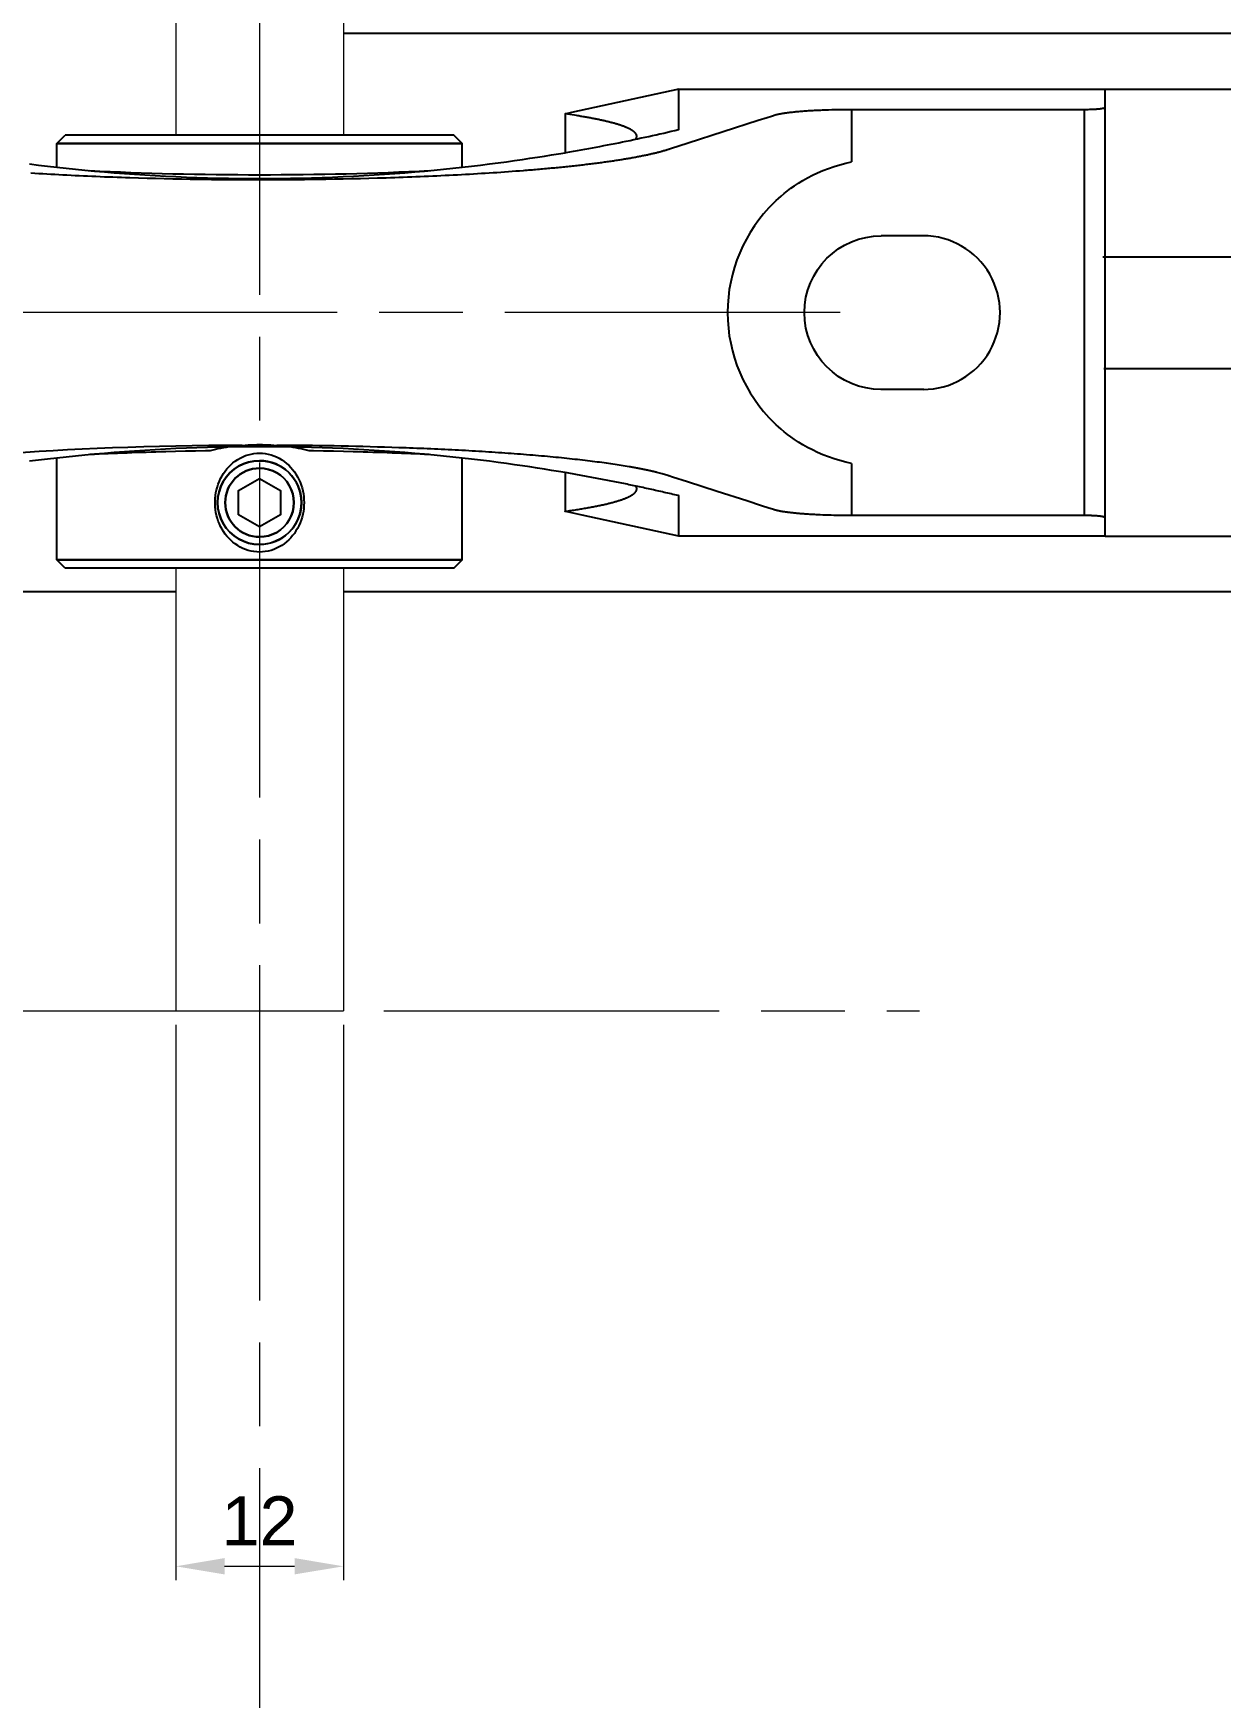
# Model space of a CAD drawing. Header units: millimetres. Extents: x 1269 to 5832, y 527 to 3540.
# Drawn here: x 4876.6 to 4961.6, y 921.6 to 1040.8 of the extents above; entities that cross this region are included whole.
import ezdxf

# ---------------------------------------------------------------- set-up
doc = ezdxf.new("R2010")
doc.units = ezdxf.units.MM
doc.linetypes.add('ACAD_ISO08W100', pattern=[36, 24, -3, 6, -3])
doc.linetypes.add('phl_thick', pattern=[0])
doc.layers.add('AM_5', color=7, linetype='Continuous', lineweight=50)
for name, color, linetype in [('HIDDEN', 7, 'Continuous'), ('Osie', 7, 'ACAD_ISO08W100'), ('projection', 7, 'Continuous'), ('THICK', 7, 'Continuous')]:
    doc.layers.add(name, color=color, linetype=linetype)
doc.styles.get("Standard").update_dxf_attribs({"font": 'arial.ttf'})
doc.dimstyles.new('AM_ISO$0', dxfattribs={"dimtxt": 3.5, "dimasz": 3.5, "dimexe": 1, "dimexo": 1, "dimgap": 1.5, "dimtad": 1, "dimdsep": 46, "dimtxsty": 'Standard', "dimcen": 0, "dimclrd": 256, "dimclre": 256, "dimclrt": 7, "dimadec": 0, "dimazin": 2, "dimtp": 0.1, "dimtm": 0.1, "dimtfac": 0.71, "dimtdec": 3, "dimtmove": 0, "dimatfit": 3, "dimfxl": 1, "dimlwd": -1, "dimlwe": -1, "dimarcsym": 1})

# ---------------------------------------------------------------- blocks, each defined once
blk = doc.blocks.new('*D78')
at = {"layer": 'AM_5', "linetype": 'ByBlock', "lineweight": 9, "transparency": 16777216}
for p, q in [((4886.82, 969.79), (4886.82, 930.03)), ((4898.82, 969.79), (4898.82, 930.03)), ((4890.32, 931.03), (4895.32, 931.03))]:
    blk.add_line(p, q, dxfattribs=at)
at = {"layer": 'AM_5', "transparency": 16777216}
for points in [[(4890.32, 931.62), (4890.32, 930.45), (4886.82, 931.03)], [(4895.32, 931.62), (4895.32, 930.45), (4898.82, 931.03)]]:
    blk.add_solid(points, dxfattribs=at)
at = {"layer": 'Defpoints', "color": 0, "transparency": 16777216}
for p in [(4886.82, 970.79), (4898.82, 970.79), (4898.82, 931.03)]:
    blk.add_point(p, dxfattribs=at)
at = {"layer": 'AM_5', "color": 7, "lineweight": 9, "transparency": 16777216, "insert": (4892.82, 934.29), "char_height": 3.5, "attachment_point": 5}
blk.add_mtext('12', dxfattribs=at)

msp = doc.modelspace()

# ---------------------------------------------------------------- linework, layer by layer
at = {"lineweight": 9}
for p, q in [((4886.819, 1193.782), (4886.819, 1033.489)), ((4898.819, 1193.782), (4898.819, 1033.489)), ((4886.819, 1002.489), (4886.819, 970.789)), ((4898.819, 1002.489), (4898.819, 970.789)), ((4886.819, 970.789), (4898.819, 970.789))]:
    msp.add_line(p, q, dxfattribs=at)
for p, q in [((4953.086, 1036.789), (5047.626, 1036.789)), ((4886.819, 1000.79), (4792.321, 1000.789)), ((5048.62, 1000.789), (4898.819, 1000.789))]:
    msp.add_line(p, q)
at = {"linetype": 'ACAD_ISO08W100', "lineweight": 9}
for p, q in [((4934.374, 1020.789), (4817.569, 1020.789)), ((4829.715, 970.789), (4940.043, 970.789))]:
    msp.add_line(p, q, dxfattribs=at)
at = {"layer": 'HIDDEN'}
for points in [[(4876.359, 1031.435), (4876.995, 1031.356), (4877.648, 1031.277), (4878.317, 1031.2), (4878.971, 1031.129), (4879.638, 1031.059), (4880.318, 1030.992), (4881.008, 1030.927), (4881.71, 1030.865), (4882.421, 1030.806), (4883.141, 1030.75), (4883.868, 1030.698), (4884.603, 1030.649), (4885.343, 1030.604), (4886.088, 1030.564), (4886.837, 1030.527), (4887.588, 1030.494), (4888.34, 1030.466), (4889.093, 1030.443), (4889.845, 1030.423), (4890.594, 1030.408), (4891.34, 1030.398), (4892.082, 1030.391), (4892.817, 1030.389), (4893.553, 1030.391), (4894.295, 1030.398), (4895.041, 1030.408), (4895.79, 1030.423), (4896.542, 1030.443), (4897.294, 1030.466), (4898.047, 1030.494), (4898.798, 1030.527), (4899.547, 1030.564), (4900.292, 1030.604), (4901.032, 1030.649), (4901.766, 1030.698), (4902.494, 1030.75), (4903.214, 1030.806), (4903.925, 1030.865), (4904.626, 1030.927), (4905.317, 1030.992), (4905.996, 1031.059), (4906.664, 1031.129), (4907.317, 1031.2), (4907.987, 1031.277), (4908.64, 1031.356), (4909.275, 1031.435), (4909.893, 1031.516), (4910.493, 1031.596), (4911.072, 1031.677), (4911.632, 1031.758), (4912.173, 1031.838), (4912.702, 1031.919), (4913.219, 1032), (4913.723, 1032.081), (4914.213, 1032.162), (4914.687, 1032.242)], [(4940.317, 1026.289), (4937.317, 1026.289), (4937.317, 1026.289)], [(4914.687, 1009.336), (4914.213, 1009.416), (4913.723, 1009.497), (4913.219, 1009.578), (4912.702, 1009.659), (4912.173, 1009.74), (4911.632, 1009.82), (4911.072, 1009.901), (4910.493, 1009.982), (4909.893, 1010.063), (4909.275, 1010.143), (4908.64, 1010.223), (4907.987, 1010.301), (4907.317, 1010.378), (4906.664, 1010.45), (4905.996, 1010.519), (4905.317, 1010.587), (4904.626, 1010.652), (4903.925, 1010.714), (4903.214, 1010.773), (4902.494, 1010.829), (4901.766, 1010.881), (4901.032, 1010.929), (4900.292, 1010.974), (4899.547, 1011.015), (4898.798, 1011.052), (4898.047, 1011.084), (4897.294, 1011.112), (4896.542, 1011.136), (4895.79, 1011.155), (4895.041, 1011.17), (4894.295, 1011.181), (4893.553, 1011.187), (4892.817, 1011.189), (4892.082, 1011.187), (4891.34, 1011.181), (4890.594, 1011.17), (4889.845, 1011.155), (4889.093, 1011.136), (4888.34, 1011.112), (4887.588, 1011.084), (4886.837, 1011.052), (4886.088, 1011.015), (4885.343, 1010.974), (4884.603, 1010.929), (4883.868, 1010.881), (4883.141, 1010.829), (4882.421, 1010.773), (4881.71, 1010.714), (4881.008, 1010.652), (4880.318, 1010.587), (4879.638, 1010.519), (4878.971, 1010.45), (4878.317, 1010.378), (4877.648, 1010.301), (4876.995, 1010.223), (4876.359, 1010.143)], [(4892.817, 1008.921), (4892.817, 1008.921)], [(4953.317, 1006.115), (4953.317, 1005.441), (4953.317, 1005.105), (4953.317, 1004.936), (4953.317, 1004.852), (4953.317, 1004.81), (4953.317, 1004.8), (4953.317, 1004.794), (4953.317, 1004.792), (4953.317, 1004.79), (4953.317, 1004.79), (4953.317, 1004.789), (4953.317, 1004.789), (4953.317, 1004.789), (4953.317, 1004.789), (4953.317, 1004.789), (4953.317, 1004.789), (4953.315, 1004.789), (4952.831, 1004.789), (4937.337, 1004.789), (4929.591, 1004.789), (4925.717, 1004.789), (4923.781, 1004.789), (4923.296, 1004.789), (4923.054, 1004.789), (4922.933, 1004.789), (4922.873, 1004.789), (4922.842, 1004.789), (4922.827, 1004.789), (4922.82, 1004.789), (4922.818, 1004.789), (4922.817, 1004.789), (4922.817, 1004.789), (4922.817, 1004.789), (4922.817, 1004.79), (4922.817, 1004.881), (4922.817, 1006.35), (4922.817, 1007.084), (4922.817, 1007.452), (4922.817, 1007.635), (4922.817, 1007.658), (4922.817, 1007.67), (4922.817, 1007.675), (4922.817, 1007.678), (4922.817, 1007.68), (4922.817, 1007.68), (4922.817, 1007.68), (4922.817, 1007.68), (4922.817, 1007.68), (4922.817, 1007.68), (4922.817, 1007.68), (4922.817, 1007.68), (4922.785, 1007.688), (4922.66, 1007.718), (4922.534, 1007.747), (4922.409, 1007.777), (4922.283, 1007.806), (4922.158, 1007.835), (4922.032, 1007.864), (4921.906, 1007.893), (4921.781, 1007.922), (4921.655, 1007.95), (4921.529, 1007.979), (4921.403, 1008.007), (4921.277, 1008.036), (4921.152, 1008.064), (4921.026, 1008.092), (4920.9, 1008.12), (4920.774, 1008.148), (4920.648, 1008.175), (4920.522, 1008.203), (4920.396, 1008.23), (4920.27, 1008.258), (4920.144, 1008.285), (4920.017, 1008.312), (4919.891, 1008.339), (4919.765, 1008.366), (4919.639, 1008.392), (4919.513, 1008.419), (4919.386, 1008.445), (4919.26, 1008.471), (4919.134, 1008.498), (4919.008, 1008.524), (4918.881, 1008.55), (4918.755, 1008.575), (4918.628, 1008.601), (4918.502, 1008.627), (4918.376, 1008.652), (4918.249, 1008.677), (4918.123, 1008.703), (4917.996, 1008.728), (4917.869, 1008.752), (4917.743, 1008.777), (4917.616, 1008.802), (4917.49, 1008.827), (4917.363, 1008.851), (4917.236, 1008.875), (4917.11, 1008.899), (4916.983, 1008.923), (4916.856, 1008.947), (4916.729, 1008.971), (4916.603, 1008.995), (4916.476, 1009.018), (4916.349, 1009.042), (4916.222, 1009.065), (4916.095, 1009.088), (4915.968, 1009.111), (4915.841, 1009.134), (4915.714, 1009.157), (4915.587, 1009.18), (4915.46, 1009.202), (4915.333, 1009.224), (4915.206, 1009.247), (4915.079, 1009.269), (4914.952, 1009.291), (4914.825, 1009.313), (4914.698, 1009.335), (4914.69, 1009.336), (4914.688, 1009.336), (4914.688, 1009.336), (4914.687, 1009.336), (4914.687, 1009.336), (4914.687, 1009.336), (4914.687, 1009.336), (4914.687, 1009.335), (4914.687, 1009.334), (4914.687, 1009.331), (4914.687, 1009.326), (4914.687, 1009.315), (4914.687, 1009.293), (4914.687, 1009.205), (4914.687, 1009.028), (4914.687, 1008.676), (4914.687, 1007.972), (4914.687, 1006.563)], [(4891.317, 1008.055), (4891.317, 1008.055)], [(4894.317, 1008.055), (4894.317, 1008.055)], [(4891.317, 1006.323), (4891.317, 1006.323)], [(4894.317, 1006.323), (4894.317, 1006.323)]]:
    msp.add_lwpolyline(points, dxfattribs=at)
for points in [[(4892.817, 1032.889), (4898.817, 1032.889), (4892.817, 1032.889), (4878.317, 1032.889), (4892.817, 1032.889), (4907.317, 1032.889), (4892.817, 1032.889), (4886.817, 1032.889)], [(4898.817, 1003.089), (4892.817, 1003.089), (4878.317, 1003.089), (4892.817, 1003.089), (4907.317, 1003.089), (4892.817, 1003.089)], [(4886.817, 1003.089), (4892.817, 1003.089)]]:
    msp.add_lwpolyline(points, close=True, dxfattribs=at)
msp.add_lwpolyline([(4940.363, 1015.289), (4937.317, 1015.289), (4937.317, 1015.289, -0.9999998), (4937.317, 1026.289)], format="xyb", dxfattribs=at)
msp.add_lwpolyline([(4892.817, 1009.648, -1.0000002), (4892.817, 1004.73, 1.0000002)], format="xyb", close=True, dxfattribs=at)
at = {"layer": 'Osie', "linetype": 'ACAD_ISO08W100', "lineweight": 9}
msp.add_line((4892.817, 1370.065), (4892.817, 821.04), dxfattribs=at)
at = {"layer": 'projection', "color": 7, "linetype": 'phl_thick'}
for p, q in [((4898.819, 1040.789), (5047.626, 1040.789)), ((4953.172, 1024.789), (5048.674, 1024.789)), ((4953.237, 1016.789), (5048.62, 1016.789)), ((4953.343, 1004.789), (5048.62, 1004.789))]:
    msp.add_line(p, q, dxfattribs=at)
at = {"layer": 'THICK'}
for points in [[(4922.817, 1036.789), (4918.43, 1035.832), (4916.236, 1035.353), (4915.139, 1035.114), (4914.865, 1035.054), (4914.728, 1035.024), (4914.694, 1035.017), (4914.689, 1035.016), (4914.687, 1035.015), (4914.687, 1035.015), (4914.687, 1035.012), (4914.687, 1035.006), (4914.687, 1034.982), (4914.687, 1034.795), (4914.687, 1033.299), (4914.687, 1032.55), (4914.687, 1032.363), (4914.687, 1032.27), (4914.687, 1032.246), (4914.687, 1032.243), (4914.687, 1032.243), (4914.687, 1032.242), (4914.687, 1032.242), (4914.687, 1032.242), (4914.687, 1032.242), (4914.689, 1032.242), (4914.691, 1032.243), (4914.758, 1032.254), (4915.028, 1032.301), (4915.298, 1032.348), (4915.568, 1032.395), (4915.838, 1032.444), (4916.107, 1032.492), (4916.377, 1032.542), (4916.646, 1032.592), (4916.916, 1032.642), (4917.185, 1032.693), (4917.454, 1032.745), (4917.723, 1032.797), (4917.992, 1032.85), (4918.261, 1032.903), (4918.53, 1032.957), (4918.798, 1033.012), (4919.067, 1033.067), (4919.335, 1033.123), (4919.603, 1033.179), (4919.871, 1033.235), (4920.139, 1033.293), (4920.407, 1033.351), (4920.675, 1033.409), (4920.943, 1033.468), (4921.21, 1033.528), (4921.478, 1033.588), (4921.745, 1033.649), (4922.012, 1033.71), (4922.279, 1033.772), (4922.546, 1033.834), (4922.812, 1033.897), (4922.817, 1033.898), (4922.817, 1033.898), (4922.817, 1033.898), (4922.817, 1033.898), (4922.817, 1033.898), (4922.817, 1033.899), (4922.817, 1033.9), (4922.817, 1033.901), (4922.817, 1033.904), (4922.817, 1033.928), (4922.817, 1033.977), (4922.817, 1034.172), (4922.817, 1035.732), (4922.817, 1036.513), (4922.817, 1036.708), (4922.817, 1036.756), (4922.817, 1036.781), (4922.817, 1036.787), (4922.817, 1036.788), (4922.817, 1036.789), (4922.817, 1036.789), (4922.817, 1036.789), (4922.818, 1036.789), (4922.819, 1036.789), (4922.821, 1036.789), (4922.825, 1036.789), (4922.857, 1036.789), (4922.985, 1036.789), (4924.014, 1036.789), (4928.129, 1036.789), (4944.589, 1036.789), (4952.819, 1036.789), (4953.076, 1036.789), (4953.204, 1036.789), (4953.269, 1036.789), (4953.301, 1036.789), (4953.317, 1036.789), (4953.317, 1036.789), (4953.317, 1036.789), (4953.317, 1036.789), (4953.317, 1036.789), (4953.317, 1036.789), (4953.317, 1036.789), (4953.317, 1036.766), (4953.317, 1036.721), (4953.317, 1036.632), (4953.317, 1036.453), (4953.317, 1035.738), (4953.317, 1035.559), (4953.317, 1035.47), (4953.317, 1035.464), (4953.317, 1035.464), (4953.317, 1035.456), (4953.317, 1035.441), (4953.317, 1035.41), (4953.317, 1035.348), (4953.317, 1035.1), (4953.317, 1034.605), (4953.317, 1033.615), (4953.317, 1025.696), (4953.317, 1009.857), (4953.317, 1007.878), (4953.317, 1006.888), (4953.317, 1006.393), (4953.317, 1006.145), (4953.317, 1006.13), (4953.317, 1006.122), (4953.317, 1006.118), (4953.317, 1006.116), (4953.317, 1006.115), (4953.317, 1006.115), (4953.317, 1006.115), (4953.317, 1006.115), (4953.317, 1006.115), (4953.317, 1006.116), (4953.317, 1006.118), (4953.316, 1006.12), (4953.315, 1006.122), (4953.314, 1006.125), (4953.312, 1006.127), (4953.31, 1006.129), (4953.308, 1006.132), (4953.305, 1006.134), (4953.302, 1006.136), (4953.298, 1006.139), (4953.294, 1006.141), (4953.29, 1006.143), (4953.285, 1006.146), (4953.28, 1006.148), (4953.274, 1006.15), (4953.268, 1006.153), (4953.262, 1006.155), (4953.255, 1006.157), (4953.247, 1006.16), (4953.24, 1006.162), (4953.232, 1006.164), (4953.223, 1006.167), (4953.214, 1006.169), (4953.205, 1006.171), (4953.195, 1006.174), (4953.185, 1006.176), (4953.174, 1006.178), (4953.163, 1006.181), (4953.151, 1006.183), (4953.14, 1006.185), (4953.127, 1006.187), (4953.114, 1006.19), (4953.101, 1006.192), (4953.088, 1006.194), (4953.074, 1006.196), (4953.059, 1006.198), (4953.045, 1006.201), (4953.03, 1006.203), (4953.014, 1006.205), (4952.998, 1006.207), (4952.982, 1006.209), (4952.965, 1006.211), (4952.948, 1006.213), (4952.931, 1006.215), (4952.913, 1006.217), (4952.895, 1006.218), (4952.877, 1006.22), (4952.858, 1006.222), (4952.839, 1006.224), (4952.82, 1006.226), (4952.8, 1006.227), (4952.78, 1006.229), (4952.76, 1006.231), (4952.74, 1006.232), (4952.719, 1006.234), (4952.698, 1006.235), (4952.677, 1006.237), (4952.656, 1006.238), (4952.634, 1006.24), (4952.613, 1006.241), (4952.569, 1006.243), (4952.524, 1006.246), (4952.479, 1006.248), (4952.434, 1006.25), (4952.388, 1006.252), (4952.341, 1006.254), (4952.295, 1006.255), (4952.249, 1006.257), (4952.156, 1006.259), (4952.109, 1006.26), (4952.063, 1006.261), (4952.018, 1006.261), (4951.972, 1006.261), (4951.927, 1006.262), (4951.883, 1006.262), (4951.872, 1006.262), (4951.869, 1006.262), (4951.868, 1006.262), (4951.867, 1006.262), (4951.867, 1006.262), (4951.867, 1006.262), (4951.867, 1006.263), (4951.867, 1006.265), (4951.867, 1006.269), (4951.867, 1006.284), (4951.867, 1006.407), (4951.867, 1006.897), (4951.867, 1007.877), (4951.867, 1011.797), (4951.867, 1019.637), (4951.867, 1035.317)], [(4953.317, 1035.464), (4953.317, 1035.461), (4953.316, 1035.458), (4953.315, 1035.455), (4953.313, 1035.452), (4953.31, 1035.449), (4953.306, 1035.446), (4953.302, 1035.443), (4953.298, 1035.44), (4953.293, 1035.437), (4953.287, 1035.434), (4953.28, 1035.431), (4953.273, 1035.428), (4953.265, 1035.425), (4953.257, 1035.422), (4953.248, 1035.419), (4953.238, 1035.416), (4953.228, 1035.413), (4953.217, 1035.41), (4953.206, 1035.407), (4953.194, 1035.404), (4953.181, 1035.402), (4953.168, 1035.399), (4953.14, 1035.393), (4953.11, 1035.388), (4953.078, 1035.383), (4953.043, 1035.378), (4953.007, 1035.373), (4952.969, 1035.368), (4952.93, 1035.364), (4952.889, 1035.359), (4952.846, 1035.355), (4952.802, 1035.351), (4952.755, 1035.347), (4952.707, 1035.344), (4952.657, 1035.34), (4952.605, 1035.337), (4952.552, 1035.334), (4952.498, 1035.331), (4952.443, 1035.329), (4952.386, 1035.326), (4952.329, 1035.324), (4952.271, 1035.322), (4952.212, 1035.321), (4952.094, 1035.318), (4951.975, 1035.317), (4951.916, 1035.317), (4951.886, 1035.317), (4951.872, 1035.317), (4951.868, 1035.317), (4951.867, 1035.317), (4951.867, 1035.317), (4951.865, 1035.317), (4951.862, 1035.317), (4951.852, 1035.317), (4951.83, 1035.317), (4951.743, 1035.317), (4950.358, 1035.317), (4944.816, 1035.317), (4939.274, 1035.317), (4936.503, 1035.317), (4935.81, 1035.317), (4935.464, 1035.317), (4935.291, 1035.317), (4935.204, 1035.317), (4935.193, 1035.317), (4935.188, 1035.317), (4935.186, 1035.317), (4935.179, 1035.317), (4935.165, 1035.317), (4935.052, 1035.316), (4934.938, 1035.316), (4934.824, 1035.315), (4934.709, 1035.315), (4934.478, 1035.312), (4934.246, 1035.309), (4934.013, 1035.304), (4933.78, 1035.299), (4933.547, 1035.293), (4933.316, 1035.285), (4933.201, 1035.281), (4933.087, 1035.277), (4932.973, 1035.272), (4932.86, 1035.267), (4932.747, 1035.262), (4932.636, 1035.256), (4932.525, 1035.251), (4932.416, 1035.245), (4932.307, 1035.239), (4932.2, 1035.232), (4932.094, 1035.226), (4931.989, 1035.219), (4931.886, 1035.212), (4931.785, 1035.205), (4931.684, 1035.197), (4931.586, 1035.189), (4931.489, 1035.181), (4931.394, 1035.173), (4931.301, 1035.165), (4931.21, 1035.156), (4931.12, 1035.147), (4931.033, 1035.139), (4930.948, 1035.129), (4930.864, 1035.12), (4930.783, 1035.111), (4930.704, 1035.101), (4930.628, 1035.092), (4930.59, 1035.087), (4930.553, 1035.082), (4930.517, 1035.077), (4930.481, 1035.072), (4930.446, 1035.067), (4930.411, 1035.062), (4930.377, 1035.057), (4930.343, 1035.051), (4930.311, 1035.046), (4930.278, 1035.041), (4930.246, 1035.036), (4930.215, 1035.031), (4930.185, 1035.026), (4930.155, 1035.02), (4930.126, 1035.015), (4930.097, 1035.01), (4930.069, 1035.004), (4930.041, 1034.999), (4930.014, 1034.994), (4929.988, 1034.988), (4929.962, 1034.983), (4929.937, 1034.978), (4929.912, 1034.972), (4929.888, 1034.967), (4929.865, 1034.962), (4929.842, 1034.956), (4929.82, 1034.951), (4929.798, 1034.945), (4929.777, 1034.94), (4929.757, 1034.934), (4929.737, 1034.929), (4929.718, 1034.924), (4929.699, 1034.918), (4929.681, 1034.913), (4929.664, 1034.907), (4929.66, 1034.906), (4929.657, 1034.905), (4929.656, 1034.905), (4929.656, 1034.904), (4929.653, 1034.904), (4929.614, 1034.891), (4929.457, 1034.84), (4929.143, 1034.739), (4928.515, 1034.537), (4923.492, 1032.919), (4922.236, 1032.514), (4922.157, 1032.489), (4922.118, 1032.477), (4922.098, 1032.47), (4922.076, 1032.463), (4922.031, 1032.449), (4921.984, 1032.434), (4921.937, 1032.42), (4921.889, 1032.405), (4921.841, 1032.391), (4921.792, 1032.377), (4921.741, 1032.362), (4921.691, 1032.348), (4921.639, 1032.333), (4921.586, 1032.319), (4921.533, 1032.304), (4921.479, 1032.29), (4921.424, 1032.276), (4921.369, 1032.261), (4921.313, 1032.247), (4921.255, 1032.233), (4921.197, 1032.218), (4921.139, 1032.204), (4921.079, 1032.189), (4921.019, 1032.175), (4920.958, 1032.161), (4920.896, 1032.147), (4920.833, 1032.132), (4920.77, 1032.118), (4920.706, 1032.104), (4920.641, 1032.089), (4920.575, 1032.075), (4920.508, 1032.061), (4920.441, 1032.047), (4920.373, 1032.033), (4920.304, 1032.018), (4920.234, 1032.004), (4920.164, 1031.99), (4920.092, 1031.976), (4920.02, 1031.962), (4919.947, 1031.948), (4919.873, 1031.934), (4919.799, 1031.92), (4919.724, 1031.906), (4919.648, 1031.892), (4919.571, 1031.878), (4919.493, 1031.864), (4919.414, 1031.85), (4919.335, 1031.836), (4919.255, 1031.822), (4919.174, 1031.808), (4919.093, 1031.795), (4919.01, 1031.781), (4918.927, 1031.767), (4918.843, 1031.753), (4918.758, 1031.74), (4918.673, 1031.726), (4918.587, 1031.712), (4918.499, 1031.699), (4918.412, 1031.685), (4918.323, 1031.672), (4918.233, 1031.658), (4918.143, 1031.645), (4918.052, 1031.631), (4917.961, 1031.618), (4917.868, 1031.605), (4917.775, 1031.591), (4917.681, 1031.578), (4917.586, 1031.565), (4917.49, 1031.552), (4917.394, 1031.539), (4917.297, 1031.526), (4917.199, 1031.513), (4917.101, 1031.5), (4917.001, 1031.487), (4916.901, 1031.474), (4916.8, 1031.461), (4916.699, 1031.448), (4916.597, 1031.435), (4916.494, 1031.422), (4916.39, 1031.41), (4916.285, 1031.397), (4916.18, 1031.384), (4916.074, 1031.372), (4915.968, 1031.359), (4915.86, 1031.347), (4915.752, 1031.335), (4915.644, 1031.322), (4915.534, 1031.31), (4915.424, 1031.298), (4915.313, 1031.285), (4915.201, 1031.273), (4915.089, 1031.261), (4914.976, 1031.249), (4914.863, 1031.237), (4914.748, 1031.225), (4914.633, 1031.213), (4914.518, 1031.202), (4914.401, 1031.19), (4914.284, 1031.178), (4914.167, 1031.167), (4914.048, 1031.155), (4913.93, 1031.144), (4913.81, 1031.132), (4913.69, 1031.121), (4913.569, 1031.109), (4913.447, 1031.098), (4913.325, 1031.087), (4913.203, 1031.076), (4913.079, 1031.065), (4912.955, 1031.054), (4912.831, 1031.043), (4912.705, 1031.032), (4912.58, 1031.021), (4912.453, 1031.01), (4912.326, 1031), (4912.199, 1030.989), (4912.071, 1030.979), (4911.942, 1030.968), (4911.813, 1030.958), (4911.683, 1030.947), (4911.422, 1030.927), (4911.158, 1030.907), (4910.893, 1030.887), (4910.625, 1030.867), (4910.356, 1030.848), (4910.084, 1030.829), (4909.81, 1030.81), (4909.535, 1030.792), (4909.257, 1030.774), (4908.978, 1030.756), (4908.697, 1030.739), (4908.415, 1030.722), (4908.131, 1030.705), (4907.845, 1030.688), (4907.558, 1030.672), (4907.269, 1030.656), (4906.979, 1030.641), (4906.687, 1030.626), (4906.394, 1030.611), (4906.1, 1030.596), (4905.804, 1030.582), (4905.508, 1030.568), (4905.21, 1030.555), (4904.911, 1030.541), (4904.612, 1030.528), (4904.311, 1030.516), (4904.009, 1030.504), (4903.707, 1030.492), (4903.404, 1030.48), (4903.1, 1030.469), (4902.795, 1030.458), (4902.49, 1030.448), (4902.184, 1030.438), (4901.878, 1030.428), (4901.264, 1030.41), (4900.649, 1030.392), (4900.033, 1030.377), (4899.416, 1030.362), (4898.8, 1030.349), (4898.183, 1030.337), (4897.567, 1030.327), (4896.953, 1030.318), (4896.339, 1030.31), (4896.033, 1030.306), (4895.728, 1030.303), (4895.423, 1030.3), (4895.119, 1030.298), (4894.815, 1030.296), (4894.512, 1030.294), (4894.21, 1030.292), (4893.908, 1030.291), (4893.608, 1030.29), (4893.308, 1030.29), (4893.009, 1030.289), (4892.711, 1030.289), (4892.412, 1030.289), (4892.112, 1030.29), (4891.812, 1030.291), (4891.511, 1030.292), (4891.209, 1030.293), (4890.906, 1030.295), (4890.602, 1030.297), (4890.298, 1030.3), (4889.993, 1030.302), (4889.688, 1030.305), (4889.382, 1030.309), (4889.076, 1030.312), (4888.462, 1030.321), (4887.847, 1030.33), (4887.231, 1030.341), (4886.614, 1030.354), (4885.998, 1030.367), (4885.381, 1030.382), (4884.765, 1030.398), (4884.151, 1030.416), (4883.537, 1030.435), (4883.232, 1030.445), (4882.926, 1030.455), (4882.621, 1030.466), (4882.317, 1030.477), (4882.014, 1030.489), (4881.711, 1030.5), (4881.409, 1030.512), (4881.109, 1030.525), (4880.809, 1030.538), (4880.509, 1030.551), (4880.211, 1030.564), (4879.915, 1030.578), (4879.619, 1030.592), (4879.324, 1030.607), (4879.031, 1030.621), (4878.739, 1030.636), (4878.448, 1030.652), (4878.159, 1030.668), (4877.871, 1030.684), (4877.585, 1030.7), (4877.3, 1030.717), (4877.017, 1030.734), (4876.736, 1030.751), (4876.456, 1030.769)], [(4919.747, 1033.209), (4919.757, 1033.224), (4919.766, 1033.239), (4919.775, 1033.254), (4919.783, 1033.269), (4919.79, 1033.284), (4919.796, 1033.299), (4919.802, 1033.314), (4919.806, 1033.329), (4919.81, 1033.344), (4919.813, 1033.359), (4919.815, 1033.374), (4919.817, 1033.389), (4919.817, 1033.403), (4919.817, 1033.418), (4919.816, 1033.433), (4919.814, 1033.448), (4919.812, 1033.463), (4919.808, 1033.477), (4919.804, 1033.492), (4919.799, 1033.507), (4919.794, 1033.522), (4919.787, 1033.537), (4919.78, 1033.551), (4919.772, 1033.566), (4919.763, 1033.581), (4919.753, 1033.596), (4919.743, 1033.611), (4919.732, 1033.626), (4919.72, 1033.64), (4919.707, 1033.655), (4919.693, 1033.67), (4919.678, 1033.685), (4919.663, 1033.7), (4919.647, 1033.715), (4919.63, 1033.729), (4919.612, 1033.744), (4919.594, 1033.759), (4919.575, 1033.774), (4919.554, 1033.789), (4919.534, 1033.804), (4919.512, 1033.819), (4919.489, 1033.833), (4919.466, 1033.848), (4919.442, 1033.863), (4919.417, 1033.878), (4919.391, 1033.893), (4919.364, 1033.907), (4919.337, 1033.922), (4919.309, 1033.937), (4919.28, 1033.952), (4919.25, 1033.966), (4919.219, 1033.981), (4919.188, 1033.996), (4919.156, 1034.011), (4919.123, 1034.025), (4919.089, 1034.04), (4919.054, 1034.055), (4919.019, 1034.069), (4918.982, 1034.084), (4918.945, 1034.098), (4918.907, 1034.113), (4918.869, 1034.128), (4918.829, 1034.142), (4918.789, 1034.157), (4918.748, 1034.171), (4918.706, 1034.186), (4918.664, 1034.2), (4918.62, 1034.215), (4918.576, 1034.229), (4918.531, 1034.243), (4918.486, 1034.258), (4918.439, 1034.272), (4918.392, 1034.286), (4918.344, 1034.301), (4918.295, 1034.315), (4918.245, 1034.329), (4918.195, 1034.343), (4918.144, 1034.358), (4918.092, 1034.372), (4918.039, 1034.386), (4917.986, 1034.4), (4917.932, 1034.414), (4917.877, 1034.428), (4917.821, 1034.442), (4917.765, 1034.456), (4917.708, 1034.47), (4917.65, 1034.484), (4917.591, 1034.498), (4917.532, 1034.511), (4917.472, 1034.525), (4917.411, 1034.539), (4917.349, 1034.553), (4917.287, 1034.566), (4917.224, 1034.58), (4917.161, 1034.593), (4917.096, 1034.607), (4917.031, 1034.62), (4916.965, 1034.634), (4916.899, 1034.647), (4916.832, 1034.661), (4916.764, 1034.674), (4916.695, 1034.687), (4916.626, 1034.7), (4916.556, 1034.714), (4916.486, 1034.727), (4916.414, 1034.74), (4916.343, 1034.753), (4916.27, 1034.766), (4916.197, 1034.779), (4916.123, 1034.792), (4916.048, 1034.805), (4915.973, 1034.817), (4915.897, 1034.83), (4915.821, 1034.843), (4915.744, 1034.856), (4915.666, 1034.868), (4915.588, 1034.881), (4915.509, 1034.893), (4915.349, 1034.918), (4915.187, 1034.943), (4915.023, 1034.967), (4914.856, 1034.991), (4914.687, 1035.015)], [(4935.188, 1035.317), (4935.188, 1031.581)], [(4878.317, 1031.2), (4878.317, 1032.889), (4878.917, 1033.489)], [(4907.317, 1032.889), (4906.717, 1033.489), (4892.817, 1033.489), (4878.917, 1033.489)], [(4907.317, 1031.2), (4907.317, 1032.889)], [(4929.656, 1028.682), (4929.797, 1028.817), (4929.964, 1028.97), (4930.156, 1029.139), (4930.37, 1029.318), (4930.604, 1029.503), (4930.854, 1029.69), (4931.117, 1029.875), (4931.402, 1030.063), (4931.71, 1030.253), (4932.04, 1030.441), (4932.39, 1030.624), (4932.757, 1030.8), (4933.14, 1030.965), (4933.537, 1031.119), (4933.943, 1031.259), (4934.356, 1031.383), (4934.772, 1031.491), (4935.188, 1031.581)], [(4935.188, 1009.997), (4934.772, 1010.088), (4934.356, 1010.195), (4933.943, 1010.32), (4933.537, 1010.459), (4933.14, 1010.613), (4932.757, 1010.779), (4932.39, 1010.955), (4932.04, 1011.138), (4931.71, 1011.326), (4931.402, 1011.515), (4931.117, 1011.703), (4930.854, 1011.888), (4930.604, 1012.076), (4930.37, 1012.261), (4930.156, 1012.44), (4929.964, 1012.608), (4929.797, 1012.762), (4929.656, 1012.896)], [(4890.611, 1011.17), (4890.419, 1011.139), (4890.227, 1011.106), (4890.035, 1011.07), (4889.844, 1011.031), (4889.654, 1010.99), (4889.464, 1010.946), (4889.274, 1010.9), (4889.251, 1010.894), (4889.239, 1010.891), (4889.233, 1010.889), (4889.222, 1010.889), (4889.132, 1010.888), (4888.953, 1010.885), (4888.238, 1010.874), (4887.525, 1010.86), (4886.814, 1010.845), (4886.108, 1010.827), (4885.756, 1010.818), (4885.405, 1010.808), (4885.056, 1010.798), (4884.708, 1010.787), (4884.362, 1010.776), (4884.017, 1010.764), (4883.674, 1010.751), (4883.333, 1010.739), (4882.993, 1010.725), (4882.656, 1010.712), (4882.32, 1010.698), (4881.987, 1010.683), (4881.656, 1010.668), (4881.327, 1010.653), (4881, 1010.637), (4880.676, 1010.621)], [(4891.584, 1011.287), (4891.791, 1011.303), (4891.998, 1011.316), (4892.204, 1011.326), (4892.409, 1011.333), (4892.614, 1011.338), (4892.817, 1011.339), (4893.021, 1011.338), (4893.226, 1011.333), (4893.431, 1011.326), (4893.637, 1011.316), (4893.843, 1011.303), (4894.05, 1011.286)], [(4951.867, 1006.262), (4942.505, 1006.262), (4937.823, 1006.262), (4935.483, 1006.262), (4935.19, 1006.262), (4935.188, 1006.262), (4935.187, 1006.262), (4935.185, 1006.262), (4935.182, 1006.262), (4935.176, 1006.262), (4935.165, 1006.262), (4935.141, 1006.262), (4935.093, 1006.262), (4934.901, 1006.263), (4934.707, 1006.264), (4934.512, 1006.266), (4934.316, 1006.269), (4934.12, 1006.272), (4933.923, 1006.276), (4933.726, 1006.281), (4933.53, 1006.286), (4933.335, 1006.293), (4933.14, 1006.3), (4932.948, 1006.308), (4932.852, 1006.312), (4932.758, 1006.316), (4932.663, 1006.321), (4932.57, 1006.325), (4932.477, 1006.33), (4932.384, 1006.335), (4932.293, 1006.34), (4932.203, 1006.346), (4932.113, 1006.351), (4932.024, 1006.357), (4931.937, 1006.363), (4931.85, 1006.369), (4931.764, 1006.375), (4931.68, 1006.382), (4931.597, 1006.388), (4931.515, 1006.395), (4931.434, 1006.402), (4931.354, 1006.409), (4931.276, 1006.416), (4931.199, 1006.423), (4931.124, 1006.431), (4931.05, 1006.438), (4930.977, 1006.446), (4930.906, 1006.454), (4930.837, 1006.461), (4930.769, 1006.469), (4930.702, 1006.477), (4930.637, 1006.486), (4930.574, 1006.494), (4930.512, 1006.502), (4930.452, 1006.511), (4930.394, 1006.519), (4930.337, 1006.528), (4930.282, 1006.537), (4930.229, 1006.545), (4930.177, 1006.554), (4930.127, 1006.563), (4930.079, 1006.572), (4930.032, 1006.581), (4929.987, 1006.59), (4929.944, 1006.599), (4929.903, 1006.608), (4929.863, 1006.617), (4929.825, 1006.626), (4929.789, 1006.636), (4929.754, 1006.645), (4929.721, 1006.654), (4929.69, 1006.663), (4929.66, 1006.672), (4929.657, 1006.674), (4929.656, 1006.674), (4929.656, 1006.674), (4929.654, 1006.674), (4929.65, 1006.676), (4929.642, 1006.678), (4929.609, 1006.689), (4929.543, 1006.71), (4929.277, 1006.796), (4928.747, 1006.967), (4927.686, 1007.308), (4925.565, 1007.992), (4923.443, 1008.675), (4922.382, 1009.017), (4922.117, 1009.102), (4922.1, 1009.108), (4922.096, 1009.109), (4922.091, 1009.11), (4922.082, 1009.114), (4922.043, 1009.126), (4921.965, 1009.15), (4921.884, 1009.175), (4921.801, 1009.199), (4921.716, 1009.224), (4921.628, 1009.248), (4921.539, 1009.273), (4921.447, 1009.297), (4921.353, 1009.321), (4921.256, 1009.346), (4921.207, 1009.358), (4921.158, 1009.37), (4921.107, 1009.382), (4921.057, 1009.394), (4921.005, 1009.406), (4920.954, 1009.419), (4920.901, 1009.431), (4920.848, 1009.443), (4920.795, 1009.455), (4920.741, 1009.467), (4920.686, 1009.479), (4920.631, 1009.491), (4920.575, 1009.503), (4920.519, 1009.515), (4920.462, 1009.527), (4920.404, 1009.539), (4920.346, 1009.551), (4920.287, 1009.563), (4920.228, 1009.575), (4920.169, 1009.587), (4920.108, 1009.599), (4920.047, 1009.611), (4919.986, 1009.623), (4919.924, 1009.635), (4919.861, 1009.647), (4919.798, 1009.659), (4919.734, 1009.671), (4919.67, 1009.682), (4919.605, 1009.694), (4919.54, 1009.706), (4919.474, 1009.718), (4919.407, 1009.73), (4919.34, 1009.741), (4919.273, 1009.753), (4919.136, 1009.777), (4918.997, 1009.8), (4918.855, 1009.823), (4918.711, 1009.846), (4918.565, 1009.869), (4918.417, 1009.892), (4918.267, 1009.915), (4918.115, 1009.938), (4917.96, 1009.96), (4917.803, 1009.983), (4917.644, 1010.005), (4917.483, 1010.028), (4917.319, 1010.05), (4917.154, 1010.072), (4916.986, 1010.094), (4916.816, 1010.116), (4916.645, 1010.137), (4916.471, 1010.159), (4916.295, 1010.18), (4916.117, 1010.202), (4915.937, 1010.223), (4915.754, 1010.244), (4915.57, 1010.264), (4915.384, 1010.285), (4915.196, 1010.306), (4915.006, 1010.326), (4914.814, 1010.346), (4914.62, 1010.366), (4914.425, 1010.386), (4914.227, 1010.406), (4914.028, 1010.425), (4913.826, 1010.445), (4913.623, 1010.464), (4913.418, 1010.483), (4913.212, 1010.502), (4913.003, 1010.52), (4912.793, 1010.539), (4912.581, 1010.557), (4912.368, 1010.575), (4912.153, 1010.593), (4911.936, 1010.611), (4911.718, 1010.628), (4911.498, 1010.646), (4911.277, 1010.663), (4911.054, 1010.679), (4910.829, 1010.696), (4910.604, 1010.713), (4910.376, 1010.729), (4910.148, 1010.745), (4909.918, 1010.761), (4909.686, 1010.776), (4909.454, 1010.792), (4909.22, 1010.807), (4908.985, 1010.822), (4908.748, 1010.837), (4908.511, 1010.851), (4908.272, 1010.865), (4908.032, 1010.879), (4907.791, 1010.893), (4907.549, 1010.907), (4907.306, 1010.92), (4907.062, 1010.933), (4906.817, 1010.946), (4906.572, 1010.959), (4906.325, 1010.971), (4906.077, 1010.983), (4905.829, 1010.995), (4905.579, 1011.007), (4905.329, 1011.019), (4905.078, 1011.03), (4904.827, 1011.041), (4904.575, 1011.051), (4904.322, 1011.062), (4904.068, 1011.072), (4903.815, 1011.082), (4903.56, 1011.092), (4903.305, 1011.102), (4902.793, 1011.12), (4902.28, 1011.137), (4901.766, 1011.154), (4901.25, 1011.169), (4900.734, 1011.184), (4900.217, 1011.197), (4899.699, 1011.21), (4899.182, 1011.221), (4898.664, 1011.232), (4898.147, 1011.242), (4897.63, 1011.251), (4897.115, 1011.259), (4896.6, 1011.265), (4896.087, 1011.271), (4895.575, 1011.277), (4895.065, 1011.281), (4894.556, 1011.284), (4894.303, 1011.286), (4894.05, 1011.287)], [(4904.959, 1010.621), (4904.634, 1010.637), (4904.308, 1010.653), (4903.979, 1010.668), (4903.648, 1010.683), (4903.314, 1010.698), (4902.979, 1010.712), (4902.641, 1010.725), (4902.302, 1010.739), (4901.961, 1010.751), (4901.617, 1010.764), (4901.273, 1010.776), (4900.926, 1010.787), (4900.578, 1010.798), (4900.229, 1010.808), (4899.879, 1010.818), (4899.527, 1010.827), (4898.82, 1010.845), (4898.11, 1010.86), (4897.397, 1010.874), (4896.682, 1010.885), (4896.502, 1010.888), (4896.413, 1010.889), (4896.402, 1010.889), (4896.396, 1010.891), (4896.384, 1010.894), (4896.36, 1010.9), (4896.171, 1010.946), (4895.981, 1010.99), (4895.791, 1011.031), (4895.599, 1011.07), (4895.408, 1011.106), (4895.216, 1011.139), (4895.023, 1011.17)], [(4878.917, 1002.489), (4878.317, 1003.089), (4878.317, 1010.378)], [(4907.317, 1003.089), (4907.317, 1010.378)], [(4935.188, 1009.997), (4935.188, 1006.262)], [(4922.817, 1004.789), (4915.911, 1006.296), (4915.048, 1006.485), (4914.832, 1006.532), (4914.724, 1006.555), (4914.697, 1006.561), (4914.69, 1006.563), (4914.689, 1006.563), (4914.688, 1006.563), (4914.687, 1006.563), (4914.688, 1006.563), (4914.695, 1006.564), (4914.721, 1006.568), (4914.823, 1006.582), (4914.925, 1006.597), (4915.026, 1006.612), (4915.126, 1006.627), (4915.225, 1006.641), (4915.324, 1006.656), (4915.421, 1006.672), (4915.518, 1006.687), (4915.614, 1006.702), (4915.709, 1006.717), (4915.803, 1006.732), (4915.896, 1006.748), (4915.988, 1006.763), (4916.079, 1006.779), (4916.169, 1006.795), (4916.258, 1006.81), (4916.346, 1006.826), (4916.433, 1006.842), (4916.52, 1006.858), (4916.605, 1006.874), (4916.689, 1006.89), (4916.773, 1006.906), (4916.855, 1006.922), (4916.936, 1006.939), (4917.016, 1006.955), (4917.096, 1006.971), (4917.174, 1006.988), (4917.251, 1007.004), (4917.327, 1007.021), (4917.402, 1007.038), (4917.476, 1007.054), (4917.549, 1007.071), (4917.62, 1007.088), (4917.691, 1007.105), (4917.761, 1007.122), (4917.829, 1007.138), (4917.897, 1007.155), (4917.963, 1007.173), (4918.028, 1007.19), (4918.092, 1007.207), (4918.155, 1007.224), (4918.217, 1007.241), (4918.278, 1007.258), (4918.337, 1007.276), (4918.396, 1007.293), (4918.453, 1007.311), (4918.509, 1007.328), (4918.564, 1007.345), (4918.618, 1007.363), (4918.67, 1007.381), (4918.722, 1007.398), (4918.772, 1007.416), (4918.821, 1007.433), (4918.87, 1007.451), (4918.916, 1007.469), (4918.962, 1007.486), (4919.006, 1007.504), (4919.05, 1007.522), (4919.092, 1007.54), (4919.133, 1007.558), (4919.173, 1007.576), (4919.211, 1007.593), (4919.249, 1007.611), (4919.285, 1007.629), (4919.32, 1007.647), (4919.354, 1007.665), (4919.386, 1007.683), (4919.418, 1007.701), (4919.448, 1007.719), (4919.477, 1007.737), (4919.505, 1007.755), (4919.531, 1007.773), (4919.557, 1007.791), (4919.581, 1007.809), (4919.604, 1007.827), (4919.626, 1007.845), (4919.647, 1007.863), (4919.666, 1007.881), (4919.684, 1007.899), (4919.701, 1007.918), (4919.717, 1007.936), (4919.732, 1007.954), (4919.746, 1007.972), (4919.758, 1007.99), (4919.769, 1008.008), (4919.779, 1008.026), (4919.788, 1008.044), (4919.796, 1008.062), (4919.802, 1008.08), (4919.808, 1008.098), (4919.812, 1008.116), (4919.815, 1008.134), (4919.817, 1008.152), (4919.817, 1008.169), (4919.817, 1008.188), (4919.815, 1008.206), (4919.812, 1008.224), (4919.808, 1008.242), (4919.803, 1008.26), (4919.797, 1008.279), (4919.789, 1008.297), (4919.78, 1008.315), (4919.77, 1008.333), (4919.759, 1008.351), (4919.747, 1008.369)], [(4906.717, 1002.489), (4892.817, 1002.489), (4878.917, 1002.489)], [(4906.717, 1002.489), (4907.317, 1003.089)]]:
    msp.add_lwpolyline(points, dxfattribs=at)
for points in [[(4940.317, 1015.289, 1.0000002), (4940.317, 1026.289)], [(4892.817, 1010.189, -1.0000002), (4892.817, 1004.189, 0.9999998), (4892.817, 1010.189)]]:
    msp.add_lwpolyline(points, format="xyb", dxfattribs=at)
for points in [[(4893.022, 1010.723), (4893.229, 1010.701), (4893.435, 1010.663), (4893.64, 1010.61), (4893.841, 1010.541), (4894.038, 1010.459), (4894.228, 1010.362), (4894.411, 1010.253), (4894.586, 1010.131), (4894.752, 1009.999), (4894.907, 1009.858), (4895.051, 1009.71), (4895.184, 1009.556), (4895.309, 1009.392), (4895.426, 1009.218), (4895.534, 1009.035), (4895.632, 1008.844), (4895.72, 1008.647), (4895.796, 1008.444), (4895.86, 1008.236), (4895.913, 1008.026), (4895.954, 1007.815), (4895.982, 1007.604), (4895.999, 1007.395), (4896.004, 1007.189), (4895.999, 1006.983), (4895.982, 1006.774), (4895.954, 1006.563), (4895.913, 1006.352), (4895.86, 1006.142), (4895.796, 1005.935), (4895.72, 1005.732), (4895.632, 1005.534), (4895.534, 1005.343), (4895.426, 1005.16), (4895.309, 1004.986), (4895.184, 1004.823), (4895.051, 1004.668), (4894.907, 1004.52), (4894.752, 1004.379), (4894.586, 1004.247), (4894.411, 1004.126), (4894.228, 1004.016), (4894.038, 1003.92), (4893.841, 1003.837), (4893.64, 1003.769), (4893.435, 1003.716), (4893.229, 1003.678), (4893.022, 1003.655), (4892.817, 1003.648), (4892.617, 1003.655), (4892.414, 1003.677), (4892.212, 1003.713), (4892.011, 1003.764), (4891.813, 1003.83), (4891.62, 1003.909), (4891.432, 1004.002), (4891.252, 1004.108), (4891.079, 1004.225), (4890.915, 1004.352), (4890.76, 1004.489), (4890.616, 1004.633), (4890.484, 1004.783), (4890.359, 1004.94), (4890.242, 1005.108), (4890.134, 1005.285), (4890.034, 1005.47), (4889.945, 1005.661), (4889.866, 1005.859), (4889.798, 1006.06), (4889.742, 1006.265), (4889.697, 1006.472), (4889.664, 1006.679), (4889.642, 1006.885), (4889.632, 1007.089), (4889.632, 1007.29), (4889.642, 1007.493), (4889.664, 1007.699), (4889.697, 1007.906), (4889.742, 1008.113), (4889.798, 1008.318), (4889.866, 1008.52), (4889.945, 1008.717), (4890.034, 1008.909), (4890.134, 1009.093), (4890.242, 1009.27), (4890.359, 1009.438), (4890.484, 1009.596), (4890.616, 1009.746), (4890.76, 1009.889), (4890.915, 1010.026), (4891.079, 1010.154), (4891.252, 1010.271), (4891.432, 1010.376), (4891.62, 1010.469), (4891.813, 1010.549), (4892.011, 1010.614), (4892.212, 1010.665), (4892.414, 1010.702), (4892.617, 1010.723), (4892.817, 1010.73)], [(4891.317, 1006.323), (4891.317, 1008.055), (4892.817, 1008.921), (4894.317, 1008.055), (4894.317, 1006.323), (4892.817, 1005.457), (4892.817, 1005.457)]]:
    msp.add_lwpolyline(points, close=True, dxfattribs=at)
for points in [[(4892.817, 1010.189, 1.0000002), (4892.817, 1004.189, -1.0000002)], [(4892.817, 1009.648, 0.9999998), (4892.817, 1004.73, -0.9999998)]]:
    msp.add_lwpolyline(points, format="xyb", close=True, dxfattribs=at)
for centre, major_axis, ratio, start_param, end_param in [((4892.817, 1033.407), (-27, 0), 0.1015625, 1.1043959, 2.0371968), ((4937.317, 1020.789), (11, 0), 1, 2.3412869, 3.9418984), ((4892.817, 1008.171), (-30.7, 0), 0.1015625, -1.5306239, -0.3054326)]:
    msp.add_ellipse(centre, major_axis=major_axis, ratio=ratio, start_param=start_param, end_param=end_param, dxfattribs=at)

# ---------------------------------------------------------------- dimensions: what is measured, and where the dimension line sits
at = {"layer": 'AM_5', "lineweight": 9}
dim = msp.add_linear_dim(base=(4898.819, 931.033), p1=(4886.819, 970.789), p2=(4898.819, 970.789), dimstyle='AM_ISO$0', override={"dimlwd": 9, "dimlwe": 9}, dxfattribs=at)
dim.commit()
dim.dimension.update_dxf_attribs({"geometry": '*D78', "text_midpoint": (4892.819, 934.29)})

doc.saveas('drawing.dxf')
